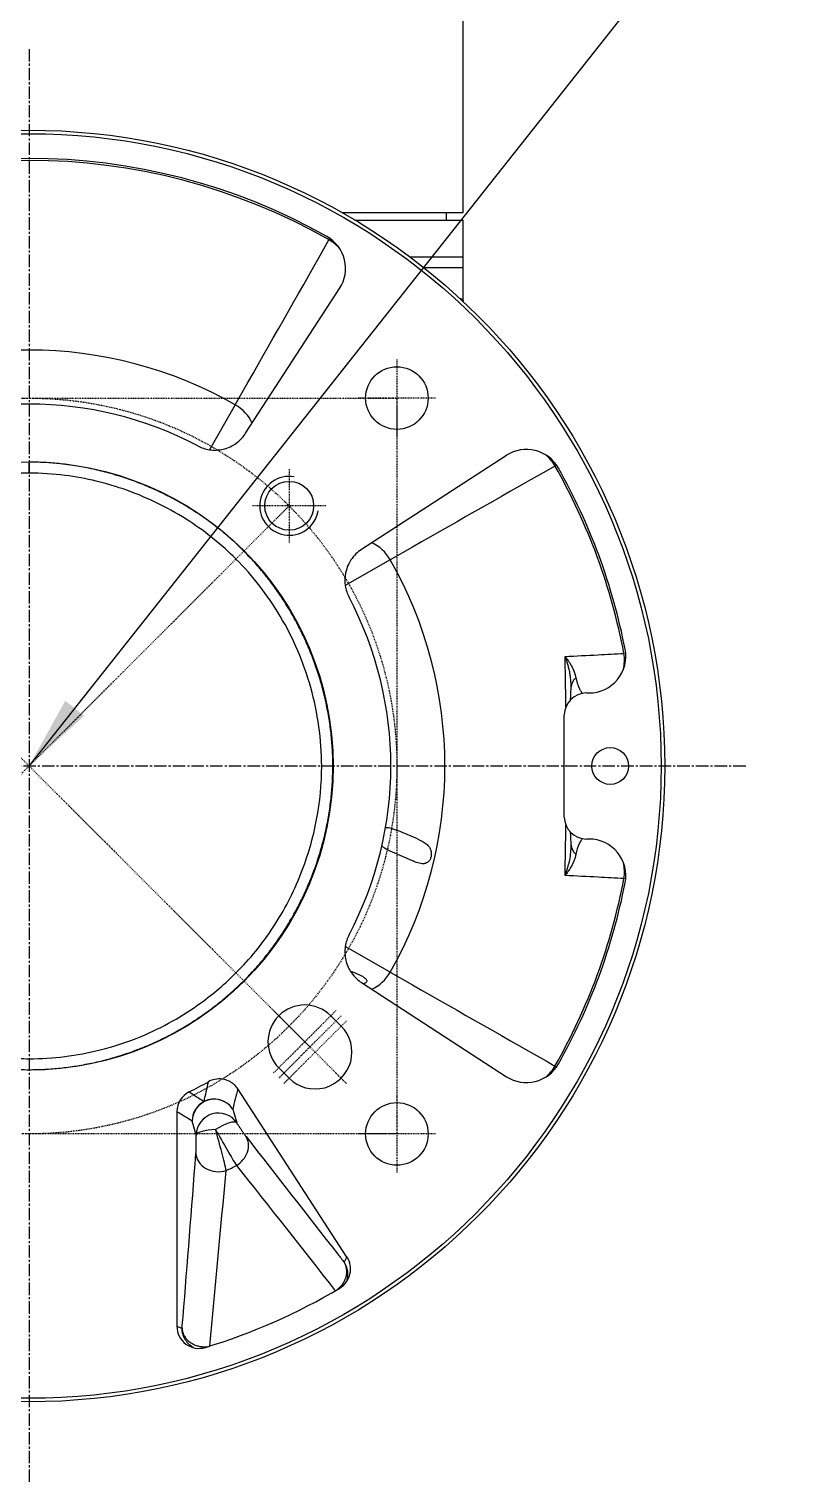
# Model space of a CAD drawing. Header units: millimetres. Extents: x 0 to 4378, y 0 to 2376.
# Drawn here: x 777.2 to 880.5, y 138.1 to 335.7 of the extents above; entities that cross this region are included whole.
import ezdxf

# ---------------------------------------------------------------- set-up
doc = ezdxf.new("R2010")
doc.units = ezdxf.units.MM
doc.header["$LTSCALE"] = 0.2
doc.linetypes.add('CENTER2', pattern=[1.125, 0.75, -0.125, 0.125, -0.125])
doc.layers.add('02_Center Line', color=1, linetype='CENTER2')
doc.layers.add('05_Section Line', color=3, linetype='Continuous')
doc.styles.add('Rainbow-5.0 Style', font='malgunsl.ttf')
doc.dimstyles.new('Rainbow-5.0 Style', dxfattribs={"dimtxt": 4, "dimasz": 2.5, "dimexe": 1, "dimexo": 1, "dimgap": 1, "dimtad": 1, "dimdsep": 46, "dimtxsty": 'Rainbow-5.0 Style', "dimcen": 0, "dimclrd": 251, "dimclre": 251, "dimclrt": 7, "dimazin": 3, "dimtp": 0.1, "dimtm": 0.1, "dimtfac": 0.61, "dimtmove": 0, "dimatfit": 3, "dimfxl": 1, "dimlwd": -1, "dimlwe": -1, "dimarcsym": 1})

# ---------------------------------------------------------------- blocks, each defined once
blk = doc.blocks.new('A$C1c3fed7d')
for p, q in [((59, 75.2), (59, 148.4)), ((42.57, 75.2), (59, 75.2)), ((56.7, 75.2), (56.71, 74.2)), ((44.29, 74.2), (59, 74.2)), ((59, 63.14), (59, 74.2)), ((40.77, 71.49), (40.9, 71.7)), ((39.47, 69.2), (39.47, 69.2)), ((51.75, 69.2), (59, 69.2)), ((38.62, 67.7), (38.62, 67.7)), ((59, 67.7), (53.7, 67.7)), ((29.44, 45.21), (42.22, 64.89)), ((28.03, 49.09), (29.76, 52.14)), ((28.03, 49.09), (24.54, 42.99)), ((64.89, 42.22), (45.21, 29.44)), ((0, 39.8), (0, 41.27)), ((71.7, 40.9), (71.49, 40.77)), ((59, 33.67), (59, 33.67)), ((52.14, 29.76), (49.09, 28.03)), ((49.09, 28.03), (42.99, 24.54)), ((72.87, 14.89), (72.87, 14.89)), ((81.1, 15.33), (80.87, 15.29)), ((75.76, 9.93), (76.12, 9.93)), ((72.76, -6.93), (72.76, 6.93)), ((52.79, -9.91), (50.01, -8.73)), ((52.14, -12.9), (49.39, -11.73)), ((76.12, -9.93), (75.76, -9.93)), ((72.87, -14.89), (72.87, -14.89)), ((81.1, -15.33), (80.87, -15.29)), ((49.09, -28.03), (42.99, -24.54)), ((45.21, -29.44), (64.89, -42.22)), ((49.09, -28.03), (52.14, -29.76)), ((41.01, -33.94), (42.43, -35.36)), ((0, -39.78), (0, -41.27)), ((35.36, -42.43), (33.94, -41.01)), ((71.49, -40.77), (71.7, -40.9)), ((43.21, -66.73), (28.37, -43.89)), ((20.1, -46.98), (20.1, -76.14)), ((27.68, -46.62), (28.24, -48.49)), ((22.73, -50.12), (22.17, -48.25))]:
    blk.add_line(p, q)
for centre, radius in [((0, 0), 86.41), ((0, 0), 85.93), ((50, 50), 4.25), ((0, 0), 41.33), ((35.36, 35.36), 3.32), ((79, 0), 2.5), ((50, -50), 4.25)]:
    blk.add_circle(centre, radius)
for centre, radius, start, end in [((0, 0), 82.3, 60.3017, 119.6983), ((0, 0), 82.57, 60.6416, 119.3584), ((0, 0), 56.53, 60.2785, 119.7215), ((0, 0), 49.18, 62.218, 117.782), ((0, 0), 82.3, 10.707, 29.6983), ((0, 0), 82.57, 11.0945, 29.3584), ((0, 0), 56.53, 330.2785, 29.7215), ((0, 0), 49.18, 332.218, 27.782), ((0, 0), 82.3, 330.3017, 349.293), ((0, 0), 82.57, 330.6416, 348.9055), ((37.48, -37.48), 5, 45, 225), ((38.89, -38.89), 5, 225, 45), ((0, 0), 49.35, 296.1848, 299.6044), ((0, 0), 59, 300.2906, 300.2911), ((0, 0), 61.17, 295.9906, 297.4405), ((0, 0), 82.57, 286.887, 300.7569)]:
    blk.add_arc(centre, radius, start, end)
for centre, major_axis, ratio, start_param, end_param in [((38.02, 67.61), (-4.86, -1.2), 0.9987, 2.325071, 3.958129), ((38.65, 67.76), (4.35, -2.47), 0.858315, 1.181438, 1.570091), ((25.9, 45.37), (4.35, -2.47), 0.858315, 0.862385, 1.569744), ((67.61, 38.02), (-1.2, -4.86), 0.9987, 2.325057, 3.958114), ((67.76, 38.65), (-2.47, 4.35), 0.858315, 4.713094, 5.101748), ((45.37, 25.9), (-2.47, 4.35), 0.858315, 4.713442, 5.420801), ((76.12, 14.93), (-3.87, 3.18), 0.998493, 2.260128, 4.023079), ((76.65, 14.49), (-0.29, 4.99), 0.856423, 4.393764, 4.822954), ((76.69, 10.68), (-3, 0.09), 0.667242, 5.627391, 6.283141), ((75.76, 6.93), (2.12, -2.12), 0.998783, 2.356803, 3.926382), ((76.69, 10.68), (-3, 0.09), 0.667242, 6.283141, 6.283931), ((75.76, -6.93), (2.12, 2.12), 0.998783, 2.356803, 3.926382), ((76.69, -10.68), (-3, -0.09), 0.667242, 0.000044, 0.655795), ((76.69, -10.68), (-3, -0.09), 0.667242, 6.282612, 6.28323), ((76.12, -14.93), (-3.87, -3.18), 0.998493, 2.260107, 4.023059), ((76.65, -14.49), (-0.29, -4.99), 0.856423, 1.460231, 1.889421), ((45.37, -25.9), (-2.47, -4.35), 0.858315, 0.862385, 1.569744), ((67.61, -38.02), (1.2, -4.86), 0.9987, 5.466664, 7.099721), ((67.76, -38.65), (-2.47, -4.35), 0.858315, 1.181438, 1.570091), ((6.3, -55.56), (-15.44, -46.3), 0.289262, 1.882821, 1.942248), ((23.11, -46.98), (-2.55, 1.59), 0.9981, 5.727156, 6.839234), ((25.17, -48.25), (-2.88, -0.85), 0.983398, 3.466842, 5.990615), ((25.17, -48.25), (2.9, -0.76), 0.997501, 0.834212, 2.307381), ((25.17, -48.25), (1.56, 2.57), 0.998127, 1.02664, 2.114952), ((25.72, -50.12), (2.88, 0.85), 0.983398, 0.29257, 2.849022), ((25.17, -48.25), (2.88, 0.85), 0.983398, 0.29257, 0.292598), ((25.72, -50.12), (2.54, 1.6), 0.269071, 0.054367, 1.547297), ((25.72, -50.12), (-3, -0.04), 0.243594, 4.832803, 6.229198), ((25.68, -52.67), (-2.99, 0.23), 0.82207, 0.092047, 2.019094), ((26.22, -50.72), (-2.35, 4.13), 0.023324, 2.239246, 2.595795), ((40.7, -68.37), (-1.26, -2.73), 0.998091, 0.970147, 2.581843), ((-75.38, -48.95), (-116.89, -75.91), 0.745659, 2.264103, 2.270618), ((40.35, -69.11), (2.71, -1.28), 0.998098, 0.139769, 1.018115), ((23.11, -76.14), (-2.8, 1.1), 0.99842, 0.373637, 2.240474), ((73.91, 0), (115.41, 0), 0.745659, 4.227433, 4.234245)]:
    blk.add_ellipse(centre, major_axis=major_axis, ratio=ratio, start_param=start_param, end_param=end_param)
for points in [[(29.76, 52.14), (33.43, 58.59), (37.1, 65.04), (40.77, 71.49)], [(59, 63.2), (59, 63.18), (59, 63.16), (58.99, 63.15)], [(71.49, 40.77), (65.04, 37.1), (58.59, 33.43), (52.14, 29.76)], [(73.69, 10.77), (73.69, 10.82), (73.69, 10.87), (73.69, 10.92)], [(73.69, -10.92), (73.69, -10.87), (73.69, -10.82), (73.69, -10.77)], [(43.67, -27.87), (43.92, -27.95), (44.18, -28.05), (44.41, -28.15)], [(52.14, -29.76), (58.59, -33.43), (65.04, -37.1), (71.49, -40.77)], [(21.78, -44.29), (22.45, -44.73), (23.11, -45.16), (23.78, -45.59)], [(28.37, -43.89), (28.15, -44.81), (27.92, -45.72), (27.68, -46.62)], [(22.17, -48.25), (21.48, -47.83), (20.79, -47.41), (20.1, -46.98)], [(24.57, -78.83), (25.29, -71.05), (26.02, -63.2), (26.8, -54.98)], [(26.8, -54.98), (26.74, -54.68), (26.65, -54.3), (26.55, -53.87)], [(28.19, -54.29), (32.7, -59.97), (37.17, -65.64), (41.63, -71.31)]]:
    blk.add_open_spline(points, degree=3)
for points, knots in [([(58.55, 63.56), (58.61, 63.53), (58.67, 63.51), (58.72, 63.48), (58.73, 63.48), (58.79, 63.44), (58.84, 63.41), (58.88, 63.38), (58.88, 63.38), (58.92, 63.35), (58.95, 63.32), (58.97, 63.29), (58.97, 63.28), (58.99, 63.25), (59, 63.23), (59, 63.2)], [0.96058753, 0.96058753, 0.96058753, 0.96058753, 0.96876806, 0.96876806, 0.96963472, 0.96963472, 0.97948603, 0.97948603, 0.98025379, 0.98025379, 0.99017681, 0.99017681, 0.99078844, 0.99078844, 1, 1, 1, 1]), ([(22.92, 43.51), (23.42, 43.26), (23.96, 43.07), (25.12, 42.9), (25.77, 42.92), (27.08, 43.22), (27.66, 43.52), (28.69, 44.23), (29.14, 44.74), (29.44, 45.21)], [-0.4857124, -0.4857124, -0.4857124, -0.4857124, -0.3926757, -0.3926757, -0.2891584, -0.2891584, -0.1688163, -0.1688163, 0, 0, 0, 0]), ([(0, 39.8), (-0.49, 39.8), (-0.98, 39.79), (-1.96, 39.76), (-2.46, 39.73), (-3.44, 39.65), (-3.94, 39.61), (-4.92, 39.49), (-5.42, 39.43), (-6.41, 39.28), (-6.9, 39.19), (-7.89, 39), (-8.38, 38.9), (-9.36, 38.67), (-9.85, 38.55), (-10.82, 38.28), (-11.3, 38.14), (-12.26, 37.84), (-12.74, 37.68), (-13.69, 37.35), (-14.16, 37.17), (-14.82, 36.91), (-15.02, 36.83), (-15.68, 36.56), (-16.14, 36.36), (-17.06, 35.94), (-17.51, 35.72), (-18.44, 35.25), (-18.9, 35.01), (-19.81, 34.51), (-20.24, 34.25), (-21.11, 33.73), (-21.53, 33.46), (-22.37, 32.91), (-22.79, 32.63), (-23.6, 32.05), (-24, 31.75), (-24.79, 31.14), (-25.18, 30.83), (-25.94, 30.2), (-26.31, 29.88), (-27.04, 29.22), (-27.4, 28.89), (-27.88, 28.42), (-28.01, 28.29), (-28.15, 28.16), (-28.15, 28.15), (-28.5, 27.8), (-28.84, 27.45), (-29.51, 26.73), (-29.83, 26.36), (-30.48, 25.61), (-30.79, 25.23), (-31.41, 24.45), (-31.71, 24.05), (-32.31, 23.25), (-32.59, 22.84), (-33.16, 22.01), (-33.43, 21.58), (-33.96, 20.73), (-34.22, 20.3), (-34.72, 19.42), (-34.96, 18.98), (-35.43, 18.09), (-35.65, 17.64), (-36.08, 16.74), (-36.29, 16.28), (-36.58, 15.63), (-36.66, 15.43), (-36.93, 14.77), (-37.11, 14.31), (-37.46, 13.38), (-37.62, 12.91), (-37.94, 11.96), (-38.09, 11.49), (-38.36, 10.53), (-38.49, 10.05), (-38.74, 9.08), (-38.85, 8.6), (-39.05, 7.63), (-39.15, 7.14), (-39.31, 6.16), (-39.39, 5.68), (-39.52, 4.7), (-39.58, 4.21), (-39.67, 3.24), (-39.71, 2.76), (-39.77, 1.79), (-39.78, 1.3), (-39.8, 0.55), (-39.8, 0.28), (-39.8, 0.01), (-39.8, 0.01), (-39.8, -0.48), (-39.79, -0.96), (-39.76, -1.92), (-39.73, -2.4), (-39.66, -3.36), (-39.61, -3.84), (-39.51, -4.81), (-39.44, -5.29), (-39.3, -6.26), (-39.22, -6.74), (-39.03, -7.71), (-38.94, -8.19), (-38.72, -9.14), (-38.6, -9.62), (-38.35, -10.57), (-38.22, -11.04), (-37.93, -11.98), (-37.78, -12.45), (-37.51, -13.23), (-37.39, -13.55), (-37.13, -14.26), (-36.98, -14.64), (-36.79, -15.09), (-36.77, -15.15), (-36.55, -15.68), (-36.35, -16.14), (-35.94, -17.05), (-35.72, -17.5), (-35.27, -18.4), (-35.03, -18.84), (-34.55, -19.72), (-34.3, -20.16), (-33.78, -21.02), (-33.52, -21.44), (-33.18, -21.96), (-33.12, -22.05), (-32.86, -22.44), (-32.65, -22.74), (-32.23, -23.33), (-32.02, -23.63), (-31.59, -24.2), (-31.37, -24.49), (-30.91, -25.06), (-30.68, -25.35), (-30.21, -25.9), (-29.97, -26.17), (-29.5, -26.7), (-29.26, -26.97), (-28.78, -27.48), (-28.53, -27.74), (-28.23, -28.04), (-28.19, -28.08), (-28.14, -28.13), (-28.14, -28.13), (-27.8, -28.47), (-27.45, -28.8), (-26.74, -29.45), (-26.39, -29.78), (-25.65, -30.41), (-25.28, -30.71), (-24.53, -31.32), (-24.14, -31.62), (-23.36, -32.19), (-22.97, -32.48), (-22.17, -33.03), (-21.77, -33.29), (-20.96, -33.81), (-20.54, -34.06), (-19.71, -34.55), (-19.29, -34.79), (-18.45, -35.24), (-18.03, -35.46), (-17.32, -35.81), (-17.04, -35.94), (-16.38, -36.25), (-16, -36.42), (-15.48, -36.64), (-15.35, -36.69), (-15.22, -36.75), (-14.77, -36.93), (-14.32, -37.11), (-13.42, -37.45), (-12.96, -37.61), (-12.03, -37.92), (-11.56, -38.06), (-10.62, -38.33), (-10.15, -38.46), (-9.2, -38.7), (-8.72, -38.81), (-7.76, -39.02), (-7.28, -39.11), (-6.31, -39.28), (-5.83, -39.35), (-4.86, -39.48), (-4.37, -39.54), (-3.41, -39.63), (-2.92, -39.67), (-2.1, -39.72), (-1.76, -39.74), (-0.95, -39.77), (-0.48, -39.78), (0, -39.78)], [0, 0, 0, 0, 0.011773, 0.011773, 0.023666, 0.023666, 0.035657, 0.035657, 0.047754, 0.047754, 0.059886, 0.059886, 0.072025, 0.072025, 0.084144, 0.084144, 0.096183, 0.096183, 0.108151, 0.108151, 0.119985, 0.119985, 0.125, 0.125, 0.136827, 0.136827, 0.148771, 0.148771, 0.161424, 0.161424, 0.173547, 0.173547, 0.185688, 0.185688, 0.197819, 0.197819, 0.209912, 0.209912, 0.221906, 0.221906, 0.233821, 0.233821, 0.2456, 0.2456, 0.25, 0.25, 0.250085, 0.250085, 0.261855, 0.261855, 0.273743, 0.273743, 0.28573, 0.28573, 0.297821, 0.297821, 0.309947, 0.309947, 0.322079, 0.322079, 0.33419, 0.33419, 0.34622, 0.34622, 0.358178, 0.358178, 0.370002, 0.370002, 0.375, 0.375, 0.386696, 0.386696, 0.398504, 0.398504, 0.410403, 0.410403, 0.422383, 0.422383, 0.43438, 0.43438, 0.446367, 0.446367, 0.458317, 0.458317, 0.470167, 0.470167, 0.48194, 0.48194, 0.493571, 0.493571, 0.5, 0.5, 0.500107, 0.500107, 0.511587, 0.511587, 0.523187, 0.523187, 0.53493, 0.53493, 0.546735, 0.546735, 0.558577, 0.558577, 0.57043, 0.57043, 0.582245, 0.582245, 0.594013, 0.594013, 0.605671, 0.605671, 0.613659, 0.613659, 0.623498, 0.623498, 0.625, 0.625, 0.636768, 0.636768, 0.648656, 0.648656, 0.660669, 0.660669, 0.672727, 0.672727, 0.684805, 0.684805, 0.6875, 0.6875, 0.696296, 0.696296, 0.70508, 0.70508, 0.713835, 0.713835, 0.722876, 0.722876, 0.731485, 0.731485, 0.740024, 0.740024, 0.74845, 0.74845, 0.75, 0.75, 0.750022, 0.750022, 0.761389, 0.761389, 0.772873, 0.772873, 0.78449, 0.78449, 0.796159, 0.796159, 0.807855, 0.807855, 0.819551, 0.819551, 0.831196, 0.831196, 0.842787, 0.842787, 0.854265, 0.854265, 0.861628, 0.861628, 0.871614, 0.871614, 0.875, 0.875, 0.875, 0.886491, 0.886491, 0.898109, 0.898109, 0.909874, 0.909874, 0.9217, 0.9217, 0.93356, 0.93356, 0.945424, 0.945424, 0.95724, 0.95724, 0.969002, 0.969002, 0.980646, 0.980646, 0.988719, 0.988719, 1, 1, 1, 1]), ([(41.3, 0), (41.3, 0.74), (41.28, 1.48), (41.24, 2.22), (41.19, 2.96), (41.13, 3.7), (41.05, 4.44), (40.97, 5.17), (40.87, 5.91), (40.75, 6.64), (40.62, 7.37), (40.48, 8.1), (40.32, 8.82), (40.16, 9.54), (39.98, 10.26), (39.78, 10.97), (39.58, 11.69), (39.37, 12.39), (39.13, 13.1), (38.9, 13.8), (38.64, 14.49), (38.37, 15.18), (38.1, 15.87), (37.8, 16.55), (37.5, 17.22), (37.19, 17.9), (36.86, 18.56), (36.52, 19.22), (36.18, 19.87), (35.81, 20.52), (35.44, 21.16), (35.06, 21.79), (34.66, 22.42), (34.25, 23.04), (33.84, 23.65), (33.41, 24.26), (32.97, 24.85), (32.53, 25.44), (32.07, 26.02), (31.59, 26.59), (31.12, 27.16), (30.63, 27.71), (30.12, 28.25), (29.82, 28.57), (29.51, 28.89), (29.2, 29.2), (28.68, 29.73), (28.14, 30.24), (27.59, 30.73), (27.03, 31.23), (26.47, 31.7), (25.89, 32.17), (25.31, 32.63), (24.72, 33.08), (24.11, 33.51), (23.51, 33.94), (22.89, 34.36), (22.27, 34.75), (21.64, 35.15), (21.01, 35.53), (20.36, 35.9), (19.71, 36.26), (19.06, 36.61), (18.39, 36.94), (17.73, 37.27), (17.06, 37.58), (16.38, 37.87), (15.7, 38.17), (15.01, 38.44), (14.31, 38.7), (13.62, 38.96), (12.92, 39.2), (12.21, 39.42), (11.5, 39.64), (10.79, 39.84), (10.07, 40.02), (9.35, 40.21), (8.63, 40.37), (7.9, 40.52), (7.17, 40.66), (6.44, 40.79), (5.71, 40.89), (4.97, 40.99), (4.24, 41.08), (3.5, 41.14), (2.76, 41.21), (2.02, 41.25), (1.28, 41.28), (0.85, 41.29), (0.43, 41.3), (0, 41.3)], [0.0000001, 0.0000001, 0.0000001, 0.0000001, 0.034248, 0.034248, 0.034248, 0.0684903, 0.0684903, 0.0684903, 0.1027467, 0.1027467, 0.1027467, 0.1370144, 0.1370144, 0.1370144, 0.1712906, 0.1712906, 0.1712906, 0.2055726, 0.2055726, 0.2055726, 0.2398577, 0.2398577, 0.2398577, 0.2741433, 0.2741433, 0.2741433, 0.3084251, 0.3084251, 0.3084251, 0.3427009, 0.3427009, 0.3427009, 0.3769682, 0.3769682, 0.3769682, 0.4112193, 0.4112193, 0.4112193, 0.4454578, 0.4454578, 0.4454578, 0.4796749, 0.4796749, 0.4796749, 0.5000112, 0.5000112, 0.5000112, 0.5342805, 0.5342805, 0.5342805, 0.5685681, 0.5685681, 0.5685681, 0.6028711, 0.6028711, 0.6028711, 0.6371866, 0.6371866, 0.6371866, 0.6715116, 0.6715116, 0.6715116, 0.7058432, 0.7058432, 0.7058432, 0.7401784, 0.7401784, 0.7401784, 0.7745145, 0.7745145, 0.7745145, 0.8088469, 0.8088469, 0.8088469, 0.8431731, 0.8431731, 0.8431731, 0.8774906, 0.8774906, 0.8774906, 0.911791, 0.911791, 0.911791, 0.9460782, 0.9460782, 0.9460782, 0.9803428, 0.9803428, 0.9803428, 1, 1, 1, 1]), ([(0, -39.78), (3.25, -39.78), (6.5, -39.37), (9.66, -38.58), (11.55, -38.11), (13.41, -37.49), (15.22, -36.75), (18.13, -35.54), (20.89, -33.99), (23.43, -32.13), (25.1, -30.92), (26.67, -29.58), (28.13, -28.12), (30.03, -26.23), (31.72, -24.15), (33.19, -21.91), (34.69, -19.62), (35.96, -17.17), (36.96, -14.62), (37.91, -12.24), (38.62, -9.76), (39.09, -7.25), (39.54, -4.86), (39.78, -2.43), (39.78, 0), (39.77, 3.6), (39.26, 7.2), (38.29, 10.66), (37.34, 14.05), (35.94, 17.33), (34.14, 20.36), (32.47, 23.18), (30.45, 25.8), (28.13, 28.13), (28.12, 28.13), (28.12, 28.14), (28.11, 28.15), (26.21, 30.05), (24.1, 31.75), (21.85, 33.22), (19.18, 34.97), (16.3, 36.4), (13.29, 37.47), (10.57, 38.44), (7.75, 39.12), (4.88, 39.49), (3.27, 39.7), (1.63, 39.8), (0, 39.8)], [0, 0, 0, 0, 0.078094, 0.078094, 0.078094, 0.125072, 0.125072, 0.125072, 0.200668, 0.200668, 0.200668, 0.250129, 0.250129, 0.250129, 0.314391, 0.314391, 0.314391, 0.380289, 0.380289, 0.380289, 0.441775, 0.441775, 0.441775, 0.500107, 0.500107, 0.500107, 0.586469, 0.586469, 0.586469, 0.671196, 0.671196, 0.671196, 0.749978, 0.749978, 0.749978, 0.750161, 0.750161, 0.750161, 0.814775, 0.814775, 0.814775, 0.891455, 0.891455, 0.891455, 0.960822, 0.960822, 0.960822, 1, 1, 1, 1]), ([(45.21, 29.44), (44.93, 29.26), (44.67, 29.05), (44.18, 28.57), (43.96, 28.3), (43.49, 27.6), (43.19, 27.01), (42.92, 25.68), (42.9, 25.07), (43.08, 23.94), (43.26, 23.41), (43.51, 22.92)], [-0.9016147, -0.9016147, -0.9016147, -0.9016147, -0.7414985, -0.7414985, -0.5731897, -0.5731897, -0.3415133, -0.3415133, -0.1650888, -0.1650888, -0.0000083, -0.0000083, -0.0000083, -0.0000083]), ([(72.87, 14.89), (74.36, 14.96), (75.86, 15.04), (77.36, 15.11), (78.53, 15.17), (79.7, 15.23), (80.87, 15.29)], [0.0000003, 0.0000003, 0.0000003, 0.0000003, 0.5614228, 0.5614228, 0.5614228, 1, 1, 1, 1]), ([(72.98, 8.06), (72.98, 8.4), (72.97, 8.74), (72.96, 9.59), (72.95, 10.1), (72.94, 11.13), (72.93, 11.65), (72.91, 12.67), (72.9, 13.18), (72.88, 14.09), (72.87, 14.49), (72.87, 14.89)], [0.7688278, 0.7688278, 0.7688278, 0.7688278, 0.8030493, 0.8030493, 0.8552269, 0.8552269, 0.9074454, 0.9074454, 0.9594617, 0.9594617, 0.9999916, 0.9999916, 0.9999916, 0.9999916]), ([(72.87, 14.89), (73.01, 14.71), (73.17, 14.5), (73.42, 14.13), (73.5, 14.01), (73.66, 13.73), (73.73, 13.61), (74.2, 12.7), (74.31, 12.2), (74.35, 11.97)], [0.0000012, 0.0000012, 0.0000012, 0.0000012, 0.25, 0.25, 0.375, 0.375, 0.5, 0.5, 1, 1, 1, 1]), ([(73.69, 10.92), (73.69, 10.93), (73.69, 10.95), (73.69, 10.96), (73.69, 11.06), (73.68, 11.16), (73.68, 11.26), (73.67, 11.37), (73.67, 11.48), (73.66, 11.6), (73.65, 11.71), (73.63, 11.83), (73.62, 11.95), (73.61, 12.02), (73.6, 12.09), (73.59, 12.16), (73.58, 12.25), (73.57, 12.34), (73.55, 12.43), (73.55, 12.44), (73.55, 12.45), (73.54, 12.46), (73.54, 12.48), (73.54, 12.5), (73.53, 12.52), (73.53, 12.55), (73.53, 12.57), (73.52, 12.59), (73.52, 12.61), (73.52, 12.63), (73.51, 12.65), (73.51, 12.67), (73.5, 12.69), (73.5, 12.72), (73.49, 12.74), (73.49, 12.76), (73.49, 12.78), (73.46, 12.89), (73.44, 13), (73.42, 13.1), (73.39, 13.21), (73.37, 13.31), (73.35, 13.4), (73.32, 13.5), (73.3, 13.59), (73.27, 13.68), (73.25, 13.77), (73.22, 13.86), (73.2, 13.94), (73.17, 14.02), (73.15, 14.09), (73.13, 14.16), (73.1, 14.24), (73.08, 14.3), (73.06, 14.36), (73.04, 14.43), (73.02, 14.48), (73, 14.53), (72.98, 14.58), (72.97, 14.63), (72.95, 14.67), (72.93, 14.71), (72.92, 14.75), (72.91, 14.78), (72.9, 14.81), (72.89, 14.83), (72.88, 14.85), (72.87, 14.87), (72.87, 14.88), (72.87, 14.89)], [0.072453, 0.072453, 0.072453, 0.072453, 0.0834623, 0.0834623, 0.0834623, 0.1667312, 0.1667312, 0.1667312, 0.25, 0.25, 0.25, 0.3312419, 0.3312419, 0.3312419, 0.375, 0.375, 0.375, 0.4318451, 0.4318451, 0.4318451, 0.4375, 0.4375, 0.4375, 0.4514593, 0.4514593, 0.4514593, 0.4657377, 0.4657377, 0.4657377, 0.4792829, 0.4792829, 0.4792829, 0.4912918, 0.4912918, 0.4912918, 0.5, 0.5, 0.5, 0.5434157, 0.5434157, 0.5434157, 0.5876574, 0.5876574, 0.5876574, 0.6326806, 0.6326806, 0.6326806, 0.6787295, 0.6787295, 0.6787295, 0.7252616, 0.7252616, 0.7252616, 0.7721533, 0.7721533, 0.7721533, 0.8192798, 0.8192798, 0.8192798, 0.8665337, 0.8665337, 0.8665337, 0.9137517, 0.9137517, 0.9137517, 0.9607576, 0.9607576, 0.9607576, 0.9993237, 0.9993237, 0.9993237, 0.9993237]), ([(74.35, 11.97), (74.36, 11.91), (74.38, 11.85), (74.4, 11.73), (74.42, 11.67), (74.44, 11.55), (74.46, 11.49), (74.49, 11.4), (74.5, 11.35), (74.52, 11.26), (74.54, 11.22), (74.57, 11.12), (74.59, 11.07), (74.62, 10.97), (74.64, 10.92), (74.67, 10.83), (74.69, 10.8), (74.71, 10.74), (74.71, 10.73), (74.73, 10.7), (74.73, 10.69), (74.74, 10.68), (74.74, 10.67), (74.74, 10.66), (74.74, 10.66), (74.74, 10.66), (74.74, 10.66), (74.74, 10.66), (74.75, 10.65), (74.75, 10.64), (74.76, 10.62), (74.76, 10.61), (74.77, 10.6), (74.77, 10.59), (74.78, 10.59), (74.78, 10.58), (74.78, 10.58), (74.78, 10.58), (74.8, 10.54), (74.82, 10.49), (74.87, 10.4), (74.89, 10.36), (74.94, 10.27), (74.97, 10.22), (75.02, 10.14), (75.05, 10.1), (75.09, 10.03), (75.12, 10), (75.15, 9.96), (75.16, 9.94), (75.18, 9.92), (75.19, 9.91), (75.2, 9.9), (75.2, 9.9), (75.21, 9.89), (75.21, 9.89), (75.21, 9.89), (75.21, 9.89), (75.21, 9.89), (75.21, 9.89), (75.21, 9.88), (75.21, 9.88), (75.22, 9.88)], [0, 0, 0, 0, 0.0312866, 0.0312866, 0.0615933, 0.0615933, 0.0911449, 0.0911449, 0.113218, 0.113218, 0.1378916, 0.1378916, 0.1657933, 0.1657933, 0.1933725, 0.1933725, 0.2143573, 0.2143573, 0.2248497, 0.2248497, 0.2300959, 0.2300959, 0.232719, 0.2340836, 0.2340836, 0.2344031, 0.2344031, 0.2353421, 0.2353421, 0.2400937, 0.2400937, 0.2451141, 0.2451141, 0.2488619, 0.2488619, 0.2499893, 0.2499893, 0.2502114, 0.2502114, 0.2938574, 0.2938574, 0.3351851, 0.3351851, 0.381652, 0.381652, 0.4194368, 0.4194368, 0.4522068, 0.4522068, 0.4685919, 0.4685919, 0.4767844, 0.4767844, 0.4808806, 0.4808806, 0.4843383, 0.4843383, 0.4845568, 0.4845568, 0.4849769, 0.4849769, 0.4864269, 0.4864269, 0.4864269, 0.4864269]), ([(73.61, 9.03), (73.63, 9.21), (73.64, 9.42), (73.66, 9.97), (73.68, 10.35), (73.69, 10.77)], [1.2312753, 1.2312753, 1.2312753, 1.2312753, 1.3481574, 1.3481574, 1.5217315, 1.5217315, 1.5217315, 1.5217315]), ([(-41.3, 0), (-41.3, -0.74), (-41.28, -1.48), (-41.24, -2.22), (-41.19, -2.95), (-41.13, -3.69), (-41.05, -4.43), (-40.97, -5.16), (-40.87, -5.89), (-40.75, -6.62), (-40.63, -7.35), (-40.49, -8.08), (-40.33, -8.8), (-40.17, -9.52), (-39.99, -10.24), (-39.79, -10.95), (-39.59, -11.66), (-39.38, -12.37), (-39.14, -13.07), (-38.91, -13.77), (-38.65, -14.46), (-38.38, -15.15), (-38.11, -15.83), (-37.82, -16.51), (-37.51, -17.19), (-37.21, -17.86), (-36.88, -18.52), (-36.54, -19.18), (-36.2, -19.83), (-35.84, -20.48), (-35.46, -21.11), (-35.09, -21.75), (-34.69, -22.37), (-34.28, -22.99), (-33.87, -23.6), (-33.45, -24.21), (-33, -24.8), (-32.56, -25.39), (-32.1, -25.97), (-31.63, -26.53), (-31.15, -27.1), (-30.66, -27.65), (-30.16, -28.19), (-29.84, -28.53), (-29.52, -28.86), (-29.19, -29.19), (-28.68, -29.7), (-28.15, -30.19), (-27.62, -30.68), (-27.08, -31.16), (-26.53, -31.63), (-25.96, -32.08), (-25.4, -32.54), (-24.82, -32.98), (-24.24, -33.4), (-23.65, -33.82), (-23.06, -34.23), (-22.45, -34.63), (-21.84, -35.02), (-21.23, -35.4), (-20.6, -35.76), (-19.97, -36.12), (-19.34, -36.46), (-18.69, -36.79), (-18.05, -37.12), (-17.39, -37.43), (-16.73, -37.72), (-16.42, -37.86), (-16.11, -38), (-15.79, -38.13), (-15.13, -38.4), (-14.47, -38.66), (-13.8, -38.89), (-13.13, -39.13), (-12.45, -39.35), (-11.77, -39.56), (-11.08, -39.76), (-10.39, -39.94), (-9.7, -40.11), (-9.01, -40.28), (-8.31, -40.43), (-7.61, -40.56), (-6.91, -40.69), (-6.21, -40.8), (-5.5, -40.9), (-4.8, -40.99), (-4.09, -41.07), (-3.38, -41.13), (-2.67, -41.19), (-1.96, -41.23), (-1.24, -41.25), (-0.83, -41.26), (-0.41, -41.27), (0, -41.27)], [0, 0, 0, 0, 0.034154, 0.034154, 0.034154, 0.068323, 0.068323, 0.068323, 0.102505, 0.102505, 0.102505, 0.136697, 0.136697, 0.136697, 0.170897, 0.170897, 0.170897, 0.205103, 0.205103, 0.205103, 0.239312, 0.239312, 0.239312, 0.273522, 0.273522, 0.273522, 0.307729, 0.307729, 0.307729, 0.341931, 0.341931, 0.341931, 0.376126, 0.376126, 0.376126, 0.410307, 0.410307, 0.410307, 0.444477, 0.444477, 0.444477, 0.478628, 0.478628, 0.478628, 0.49999, 0.49999, 0.49999, 0.533443, 0.533443, 0.533443, 0.566889, 0.566889, 0.566889, 0.60034, 0.60034, 0.60034, 0.633795, 0.633795, 0.633795, 0.667257, 0.667257, 0.667257, 0.700722, 0.700722, 0.700722, 0.734192, 0.734192, 0.734192, 0.75, 0.75, 0.75, 0.782979, 0.782979, 0.782979, 0.815954, 0.815954, 0.815954, 0.848926, 0.848926, 0.848926, 0.881897, 0.881897, 0.881897, 0.914867, 0.914867, 0.914867, 0.947837, 0.947837, 0.947837, 0.980809, 0.980809, 0.980809, 1, 1, 1, 1]), ([(0, -41.27), (0.71, -41.27), (1.42, -41.25), (2.13, -41.21), (2.84, -41.18), (3.55, -41.12), (4.26, -41.05), (4.97, -40.97), (5.67, -40.88), (6.38, -40.77), (7.08, -40.66), (7.78, -40.53), (8.48, -40.39), (9.17, -40.24), (9.87, -40.08), (10.55, -39.9), (11.24, -39.71), (11.92, -39.51), (12.6, -39.3), (13.28, -39.08), (13.95, -38.85), (14.62, -38.59), (15.01, -38.45), (15.4, -38.29), (15.79, -38.13), (16.46, -37.85), (17.12, -37.56), (17.78, -37.24), (18.43, -36.93), (19.08, -36.6), (19.71, -36.26), (20.35, -35.91), (20.98, -35.55), (21.59, -35.17), (22.21, -34.79), (22.82, -34.39), (23.41, -33.98), (24.01, -33.57), (24.6, -33.14), (25.17, -32.7), (25.75, -32.26), (26.31, -31.81), (26.86, -31.34), (27.41, -30.87), (27.95, -30.38), (28.48, -29.88), (28.72, -29.65), (28.96, -29.42), (29.19, -29.19), (29.72, -28.67), (30.23, -28.13), (30.72, -27.58), (31.21, -27.03), (31.69, -26.47), (32.16, -25.89), (32.62, -25.32), (33.06, -24.73), (33.5, -24.13), (33.93, -23.53), (34.34, -22.91), (34.74, -22.29), (35.14, -21.67), (35.52, -21.03), (35.88, -20.39), (36.24, -19.75), (36.59, -19.1), (36.92, -18.43), (37.25, -17.77), (37.56, -17.1), (37.85, -16.42), (38.15, -15.75), (38.42, -15.06), (38.68, -14.37), (38.94, -13.68), (39.18, -12.98), (39.4, -12.27), (39.62, -11.57), (39.82, -10.86), (40.01, -10.14), (40.19, -9.43), (40.35, -8.71), (40.5, -7.98), (40.64, -7.26), (40.77, -6.53), (40.88, -5.8), (40.98, -5.07), (41.07, -4.33), (41.13, -3.6), (41.2, -2.86), (41.25, -2.12), (41.27, -1.38), (41.29, -0.92), (41.3, -0.46), (41.3, 0)], [0, 0, 0, 0, 0.032925, 0.032925, 0.032925, 0.065849, 0.065849, 0.065849, 0.098771, 0.098771, 0.098771, 0.131693, 0.131693, 0.131693, 0.164619, 0.164619, 0.164619, 0.197546, 0.197546, 0.197546, 0.230477, 0.230477, 0.230477, 0.25, 0.25, 0.25, 0.283534, 0.283534, 0.283534, 0.317064, 0.317064, 0.317064, 0.350589, 0.350589, 0.350589, 0.384109, 0.384109, 0.384109, 0.417624, 0.417624, 0.417624, 0.451133, 0.451133, 0.451133, 0.484636, 0.484636, 0.484636, 0.5, 0.5, 0.5, 0.534158, 0.534158, 0.534158, 0.568331, 0.568331, 0.568331, 0.602518, 0.602518, 0.602518, 0.636715, 0.636715, 0.636715, 0.67092, 0.67092, 0.67092, 0.705131, 0.705131, 0.705131, 0.739345, 0.739345, 0.739345, 0.773561, 0.773561, 0.773561, 0.807774, 0.807774, 0.807774, 0.841981, 0.841981, 0.841981, 0.876182, 0.876182, 0.876182, 0.910369, 0.910369, 0.910369, 0.944544, 0.944544, 0.944544, 0.978701, 0.978701, 0.978701, 1, 1, 1, 1]), ([(48.47, -8.35), (48.55, -8.34), (48.63, -8.34), (48.93, -8.36), (49.17, -8.42), (49.62, -8.58), (49.81, -8.65), (50.01, -8.73)], [0.1922318, 0.1922318, 0.1922318, 0.1922318, 0.217781, 0.217781, 0.284986, 0.284986, 0.3282537, 0.3282537, 0.3282537, 0.3282537]), ([(72.87, -14.89), (72.88, -14.27), (72.89, -13.65), (72.91, -12.45), (72.93, -11.87), (72.94, -10.72), (72.95, -10.15), (72.97, -9.08), (72.98, -8.57), (72.98, -8.06)], [0.0000084, 0.0000084, 0.0000084, 0.0000084, 0.0623962, 0.0623962, 0.1209627, 0.1209627, 0.1787104, 0.1787104, 0.2301328, 0.2301328, 0.2301328, 0.2301328]), ([(73.69, -10.77), (73.67, -10.21), (73.65, -9.73), (73.63, -9.22), (73.62, -9.12), (73.61, -9.03)], [0, 0, 0, 0, 0.2312307, 0.2312307, 0.2900974, 0.2900974, 0.2900974, 0.2900974]), ([(49.39, -11.73), (48.97, -11.55), (48.6, -11.37), (48.18, -11.06), (48.07, -10.97), (47.97, -10.86)], [1.3552864, 1.3552864, 1.3552864, 1.3552864, 1.4709626, 1.4709626, 1.5173777, 1.5173777, 1.5173777, 1.5173777]), ([(52.79, -9.91), (53.25, -10.11), (53.66, -10.31), (54.17, -10.71), (54.31, -10.87), (54.5, -11.17), (54.57, -11.3), (54.65, -11.58), (54.68, -11.74), (54.68, -11.99), (54.68, -12.09), (54.66, -12.21), (54.66, -12.24), (54.65, -12.28), (54.65, -12.3), (54.64, -12.33), (54.64, -12.34), (54.63, -12.37), (54.62, -12.39), (54.61, -12.44), (54.6, -12.47), (54.55, -12.63), (54.48, -12.76), (54.34, -12.95), (54.27, -13.03), (54.1, -13.16), (54, -13.21), (53.74, -13.29), (53.59, -13.3), (53.2, -13.27), (52.95, -13.2), (52.49, -13.04), (52.32, -12.97), (52.14, -12.9)], [0.5286743, 0.5286743, 0.5286743, 0.5286743, 0.6543714, 0.6543714, 0.7296408, 0.7296408, 0.7809419, 0.7809419, 0.8304763, 0.8304763, 0.8594594, 0.8594594, 0.8676588, 0.8676588, 0.8723409, 0.8723409, 0.876348, 0.876348, 0.8811769, 0.8811769, 0.8901797, 0.8901797, 0.9293096, 0.9293096, 0.9599875, 0.9599875, 0.996758, 0.996758, 1.0459862, 1.0459862, 1.1160906, 1.1160906, 1.1564769, 1.1564769, 1.1564769, 1.1564769]), ([(72.87, -14.89), (72.9, -14.79), (72.99, -14.56), (73.17, -14.04), (73.23, -13.83), (73.33, -13.47), (73.37, -13.34), (73.43, -13.07), (73.47, -12.89), (73.64, -12.03), (73.69, -11.41), (73.69, -10.92)], [0.0004134, 0.0004134, 0.0004134, 0.0004134, 0.25, 0.25, 0.375, 0.375, 0.4375, 0.4375, 0.5, 0.5, 0.9269217, 0.9269217, 0.9269217, 0.9269217]), ([(75.22, -9.88), (75.13, -9.97), (75.06, -10.08), (74.95, -10.25), (74.91, -10.32), (74.86, -10.42), (74.83, -10.46), (74.81, -10.51), (74.79, -10.55), (74.79, -10.55), (74.59, -10.99), (74.45, -11.48), (74.35, -11.98)], [0.5145984, 0.5145984, 0.5145984, 0.5145984, 0.625, 0.625, 0.6875, 0.6875, 0.71875, 0.734375, 0.734375, 0.75, 0.75, 1, 1, 1, 1]), ([(74.35, -11.98), (74.34, -12), (74.34, -12.03), (74.33, -12.07), (74.32, -12.1), (74.31, -12.14), (74.3, -12.18), (74.29, -12.22), (74.28, -12.27), (74.27, -12.31), (74.25, -12.36), (74.24, -12.42), (74.22, -12.47), (74.22, -12.49), (74.21, -12.5), (74.21, -12.51), (74.19, -12.57), (74.17, -12.64), (74.14, -12.71), (74.12, -12.78), (74.09, -12.84), (74.06, -12.92), (74.05, -12.95), (74.03, -12.98), (74.02, -13.02), (74.01, -13.05), (73.99, -13.08), (73.98, -13.11), (73.96, -13.15), (73.95, -13.18), (73.93, -13.21), (73.92, -13.24), (73.9, -13.28), (73.88, -13.31), (73.87, -13.34), (73.85, -13.38), (73.84, -13.41), (73.83, -13.41), (73.83, -13.42), (73.82, -13.43), (73.78, -13.51), (73.74, -13.59), (73.69, -13.67), (73.65, -13.75), (73.6, -13.82), (73.56, -13.9), (73.51, -13.97), (73.47, -14.05), (73.42, -14.12), (73.37, -14.2), (73.32, -14.27), (73.27, -14.34), (73.23, -14.41), (73.18, -14.48), (73.13, -14.54), (73.08, -14.61), (73.03, -14.67), (72.99, -14.73), (72.94, -14.79), (72.9, -14.84), (72.87, -14.89)], [0.0000001, 0.0000001, 0.0000001, 0.0000001, 0.0586699, 0.0586699, 0.0586699, 0.1178387, 0.1178387, 0.1178387, 0.1773011, 0.1773011, 0.1773011, 0.2370347, 0.2370347, 0.2370347, 0.25, 0.25, 0.25, 0.3140205, 0.3140205, 0.3140205, 0.3736329, 0.3736329, 0.3736329, 0.3990814, 0.3990814, 0.3990814, 0.4224408, 0.4224408, 0.4224408, 0.4456672, 0.4456672, 0.4456672, 0.4691875, 0.4691875, 0.4691875, 0.4938245, 0.4938245, 0.4938245, 0.5, 0.5, 0.5, 0.5663406, 0.5663406, 0.5663406, 0.634526, 0.634526, 0.634526, 0.7046445, 0.7046445, 0.7046445, 0.7784834, 0.7784834, 0.7784834, 0.8536529, 0.8536529, 0.8536529, 0.9318081, 0.9318081, 0.9318081, 0.9999999, 0.9999999, 0.9999999, 0.9999999]), ([(80.87, -15.29), (79.7, -15.23), (78.53, -15.17), (77.36, -15.11), (75.86, -15.04), (74.36, -14.96), (72.87, -14.89)], [0, 0, 0, 0, 0.4385772, 0.4385772, 0.4385772, 1, 1, 1, 1]), ([(43.51, -22.92), (43.26, -23.42), (43.07, -23.96), (42.9, -25.12), (42.92, -25.77), (43.22, -27.08), (43.52, -27.66), (44.23, -28.69), (44.74, -29.14), (45.21, -29.44)], [-0.4857124, -0.4857124, -0.4857124, -0.4857124, -0.3926757, -0.3926757, -0.2891584, -0.2891584, -0.1688163, -0.1688163, 0, 0, 0, 0]), ([(44.41, -28.15), (44.68, -28.26), (44.96, -28.39), (45.34, -28.6), (45.46, -28.68), (45.68, -28.83), (45.77, -28.91), (45.87, -29.06), (45.89, -29.11), (45.91, -29.21), (45.91, -29.27), (45.87, -29.36), (45.83, -29.41), (45.73, -29.48), (45.67, -29.52), (45.56, -29.56), (45.5, -29.58), (45.44, -29.59)], [-0.4270385, -0.4270385, -0.4270385, -0.4270385, -0.3403483, -0.3403483, -0.2970031, -0.2970031, -0.253658, -0.253658, -0.2335886, -0.2335886, -0.2135193, -0.2135193, -0.1934499, -0.1934499, -0.1733806, -0.1733806, -0.1544914, -0.1544914, -0.1544914, -0.1544914]), ([(28.37, -43.89), (28.25, -43.69), (28.09, -43.51), (27.74, -43.17), (27.54, -43.02), (27, -42.72), (26.65, -42.6), (25.93, -42.51), (25.59, -42.52), (24.96, -42.65), (24.65, -42.76), (24.38, -42.91)], [-0.4623082, -0.4623082, -0.4623082, -0.4623082, -0.3886825, -0.3886825, -0.309479, -0.309479, -0.1929779, -0.1929779, -0.0933917, -0.0933917, 0, 0, 0, 0]), ([(29.51, -50.37), (29.49, -50.34), (29.48, -50.32), (29.45, -50.29), (29.43, -50.26), (29.41, -50.24), (29.39, -50.2), (29.37, -50.17), (29.34, -50.14), (29.32, -50.11), (29.3, -50.08), (29.27, -50.04), (29.25, -50.01), (29.22, -49.97), (29.19, -49.93), (29.16, -49.89), (29.13, -49.85), (29.1, -49.8), (29.07, -49.76), (29.04, -49.72), (29.01, -49.67), (28.98, -49.62), (28.97, -49.6), (28.95, -49.59), (28.94, -49.57), (28.93, -49.55), (28.92, -49.54), (28.91, -49.53), (28.88, -49.48), (28.85, -49.43), (28.82, -49.39), (28.79, -49.34), (28.75, -49.29), (28.72, -49.24), (28.69, -49.19), (28.66, -49.14), (28.62, -49.09), (28.6, -49.05), (28.57, -49.01), (28.54, -48.97), (28.51, -48.92), (28.48, -48.87), (28.45, -48.82), (28.42, -48.77), (28.38, -48.72), (28.35, -48.67), (28.32, -48.62), (28.29, -48.57), (28.26, -48.52), (28.25, -48.51), (28.24, -48.5), (28.24, -48.49)], [0, 0, 0, 0, 0.0661312, 0.0661312, 0.0661312, 0.1326539, 0.1326539, 0.1326539, 0.1995434, 0.1995434, 0.1995434, 0.2596489, 0.2596489, 0.2596489, 0.3303012, 0.3303012, 0.3303012, 0.4007906, 0.4007906, 0.4007906, 0.4706805, 0.4706805, 0.4706805, 0.499804, 0.499804, 0.499804, 0.5192589, 0.5192589, 0.5192589, 0.5872589, 0.5872589, 0.5872589, 0.6557043, 0.6557043, 0.6557043, 0.7244581, 0.7244581, 0.7244581, 0.7793818, 0.7793818, 0.7793818, 0.8475899, 0.8475899, 0.8475899, 0.9155433, 0.9155433, 0.9155433, 0.9828249, 0.9828249, 0.9828249, 1, 1, 1, 1]), ([(22.68, -52.67), (22.7, -52.39), (22.72, -51.99), (22.73, -51.08), (22.73, -50.58), (22.73, -50.12)], [0, 0, 0, 0, 0.5, 0.5, 1, 1, 1, 1]), ([(25.35, -49.4), (25.87, -50.32), (26.43, -51.31), (27.18, -52.6), (27.41, -52.99), (27.61, -53.33)], [0, 0, 0, 0, 0.5, 0.5, 0.7368276, 0.7368276, 0.7368276, 0.7368276]), ([(26.55, -53.87), (26.45, -53.45), (26.33, -52.99), (25.94, -51.5), (25.65, -50.41), (25.35, -49.4)], [0.2548625, 0.2548625, 0.2548625, 0.2548625, 0.5, 0.5, 1, 1, 1, 1]), ([(28.19, -54.29), (28.5, -54.1), (28.81, -53.85), (29.08, -53.54), (29.35, -53.23), (29.56, -52.86), (29.69, -52.48), (29.69, -52.47), (29.7, -52.47), (29.7, -52.46), (29.83, -52.08), (29.87, -51.68), (29.83, -51.32), (29.83, -51.32), (29.83, -51.31), (29.83, -51.3), (29.79, -50.95), (29.67, -50.63), (29.51, -50.37)], [0, 0, 0, 0, 0.25, 0.25, 0.25, 0.5, 0.5, 0.5, 0.503004, 0.503004, 0.503004, 0.75, 0.75, 0.75, 0.754506, 0.754506, 0.754506, 1, 1, 1, 1]), ([(29.51, -50.37), (33.67, -55.7), (37.82, -61.02), (42.26, -66.71), (42.56, -67.09), (42.86, -67.48)], [0.204142, 0.204142, 0.204142, 0.204142, 0.795858, 0.795858, 0.8387852, 0.8387852, 0.8387852, 0.8387852]), ([(20.8, -76.41), (20.84, -75.89), (20.89, -75.37), (21.52, -67.6), (22.1, -60.27), (22.68, -52.67)], [0.1616046, 0.1616046, 0.1616046, 0.1616046, 0.204142, 0.204142, 0.795858, 0.795858, 0.795858, 0.795858]), ([(41.95, -71.12), (41.99, -71.08), (42.04, -71.05), (42.09, -71), (42.11, -70.99), (42.18, -70.92), (42.24, -70.86), (42.36, -70.74), (42.42, -70.68), (42.49, -70.59), (42.51, -70.57), (42.58, -70.48), (42.63, -70.41), (42.72, -70.27), (42.77, -70.19), (42.85, -70.04), (42.89, -69.96), (42.97, -69.8), (43, -69.72), (43.04, -69.6), (43.05, -69.57), (43.07, -69.53), (43.09, -69.45), (43.11, -69.36), (43.15, -69.2), (43.16, -69.12), (43.19, -68.95), (43.19, -68.87), (43.2, -68.71), (43.2, -68.63), (43.19, -68.52), (43.19, -68.49), (43.18, -68.38), (43.17, -68.3), (43.14, -68.15), (43.12, -68.08), (43.09, -67.99), (43.09, -67.97), (43.06, -67.88), (43.03, -67.81), (43, -67.73), (42.99, -67.72), (42.96, -67.64), (42.93, -67.59), (42.89, -67.51), (42.88, -67.5), (42.86, -67.48)], [0.0842067, 0.0842067, 0.0842067, 0.0842067, 0.1206763, 0.1206763, 0.1337614, 0.1337614, 0.1871406, 0.1871406, 0.2413649, 0.2413649, 0.2597255, 0.2597255, 0.3124084, 0.3124084, 0.3663271, 0.3663271, 0.4208059, 0.4208059, 0.4756792, 0.4756792, 0.5000124, 0.5000124, 0.5000124, 0.5548182, 0.5548182, 0.609239, 0.609239, 0.6630847, 0.6630847, 0.7158911, 0.7158911, 0.7402849, 0.7402849, 0.7944441, 0.7944441, 0.847751, 0.847751, 0.8662392, 0.8662392, 0.9186663, 0.9186663, 0.9318843, 0.9318843, 0.9827033, 0.9827033, 1, 1, 1, 1]), ([(20.8, -76.41), (20.8, -76.43), (20.8, -76.45), (20.81, -76.54), (20.82, -76.6), (20.83, -76.67), (20.83, -76.68), (20.84, -76.75), (20.85, -76.82), (20.88, -76.91), (20.89, -76.94), (20.92, -77.04), (20.94, -77.1), (21, -77.24), (21.03, -77.31), (21.08, -77.42), (21.11, -77.46), (21.18, -77.57), (21.22, -77.63), (21.31, -77.76), (21.36, -77.82), (21.47, -77.95), (21.53, -78.01), (21.66, -78.12), (21.72, -78.18), (21.86, -78.29), (21.93, -78.34), (22, -78.39), (22, -78.39), (22.08, -78.44), (22.16, -78.48), (22.32, -78.57), (22.4, -78.61), (22.56, -78.68), (22.64, -78.71), (22.81, -78.77), (22.89, -78.79), (23.06, -78.84), (23.14, -78.86), (23.31, -78.89), (23.4, -78.9), (23.57, -78.92), (23.65, -78.93), (23.79, -78.93), (23.84, -78.93), (23.98, -78.93), (24.05, -78.93), (24.17, -78.92), (24.2, -78.92), (24.27, -78.91), (24.3, -78.91), (24.33, -78.9)], [0, 0, 0, 0, 0.0178162, 0.0178162, 0.0635236, 0.0635236, 0.0698001, 0.0698001, 0.1158387, 0.1158387, 0.1362904, 0.1362904, 0.1830318, 0.1830318, 0.2305753, 0.2305753, 0.2623678, 0.2623678, 0.3084347, 0.3084347, 0.3562715, 0.3562715, 0.4041601, 0.4041601, 0.4526849, 0.4526849, 0.4997817, 0.4997817, 0.5, 0.5, 0.5487934, 0.5487934, 0.597031, 0.597031, 0.6446658, 0.6446658, 0.691192, 0.691192, 0.7373385, 0.7373385, 0.7851272, 0.7851272, 0.8320931, 0.8320931, 0.8635609, 0.8635609, 0.9097151, 0.9097151, 0.9301296, 0.9301296, 0.9502614, 0.9502614, 0.9502614, 0.9502614]), ([(22.37, -79.05), (22.35, -79.04), (22.34, -79.03), (22.32, -79.02), (22.25, -78.98), (22.18, -78.94), (22.12, -78.89), (22.09, -78.87), (22.05, -78.85), (22.02, -78.82), (21.99, -78.8), (21.96, -78.78), (21.94, -78.76), (21.92, -78.74), (21.9, -78.73), (21.88, -78.71), (21.85, -78.69), (21.83, -78.67), (21.81, -78.65), (21.79, -78.64), (21.78, -78.62), (21.76, -78.61), (21.76, -78.6), (21.75, -78.6), (21.75, -78.6), (21.7, -78.55), (21.65, -78.5), (21.6, -78.45), (21.57, -78.41), (21.54, -78.38), (21.51, -78.34), (21.49, -78.32), (21.47, -78.3), (21.45, -78.27), (21.4, -78.21), (21.36, -78.15), (21.31, -78.09), (21.31, -78.08), (21.3, -78.07), (21.3, -78.07), (21.26, -78.01), (21.23, -77.95), (21.19, -77.89), (21.17, -77.85), (21.15, -77.81), (21.12, -77.76), (21.11, -77.74), (21.1, -77.72), (21.09, -77.69), (21.06, -77.63), (21.03, -77.56), (21, -77.49), (20.97, -77.42), (20.95, -77.35), (20.93, -77.28), (20.91, -77.22), (20.9, -77.16), (20.88, -77.11), (20.88, -77.09), (20.88, -77.07), (20.87, -77.05), (20.86, -76.98), (20.84, -76.91), (20.83, -76.84), (20.83, -76.81), (20.83, -76.78), (20.82, -76.76), (20.82, -76.71), (20.81, -76.67), (20.81, -76.62), (20.8, -76.55), (20.8, -76.48), (20.8, -76.41)], [0.4310822, 0.4310822, 0.4310822, 0.4310822, 0.4417457, 0.4417457, 0.4417457, 0.4797223, 0.4797223, 0.4797223, 0.5007181, 0.5007181, 0.5007181, 0.5176846, 0.5176846, 0.5176846, 0.5301082, 0.5301082, 0.5301082, 0.5450871, 0.5450871, 0.5450871, 0.5556944, 0.5556944, 0.5556944, 0.5589039, 0.5589039, 0.5589039, 0.5938133, 0.5938133, 0.5938133, 0.6164601, 0.6164601, 0.6164601, 0.6321035, 0.6321035, 0.6321035, 0.6706275, 0.6706275, 0.6706275, 0.6752168, 0.6752168, 0.6752168, 0.7094485, 0.7094485, 0.7094485, 0.7357558, 0.7357558, 0.7357558, 0.7488599, 0.7488599, 0.7488599, 0.7886913, 0.7886913, 0.7886913, 0.8290025, 0.8290025, 0.8290025, 0.8616058, 0.8616058, 0.8616058, 0.8717519, 0.8717519, 0.8717519, 0.9135448, 0.9135448, 0.9135448, 0.929008, 0.929008, 0.929008, 0.9567724, 0.9567724, 0.9567724, 1, 1, 1, 1])]:
    blk.add_open_spline(points, degree=3, knots=knots)
at = {"layer": '02_Center Line', "ltscale": 11.288275}
for p, q in [((0, 97.43), (0, -97.43)), ((97.43, 0), (-97.43, 0))]:
    blk.add_line(p, q, dxfattribs=at)
at = {"layer": '02_Center Line'}
for p, q in [((50, 55.25), (50, 44.75)), ((55.25, 50), (44.75, 50)), ((35.36, 40.36), (35.36, 30.36)), ((-38.18, 38.18), (38.18, -38.18)), ((-35.36, -35.36), (35.36, 35.36)), ((40.36, 35.36), (30.36, 35.36)), ((43.13, -43.13), (33.23, -33.23)), ((33.23, -41.72), (41.72, -33.23)), ((42.43, -33.94), (33.94, -42.43)), ((34.65, -43.13), (43.13, -34.65)), ((50, -44.75), (50, -55.25)), ((55.25, -50), (44.75, -50))]:
    blk.add_line(p, q, dxfattribs=at)
blk.add_lwpolyline([(-50, 50), (50, 50), (50, -50), (-50, -50)], close=True, dxfattribs=at)
blk.add_circle((0, 0), 50, dxfattribs=at)
at = {"layer": '05_Section Line'}
blk.add_arc((35.36, 35.36), 4, 80, 350, dxfattribs=at)

msp = doc.modelspace()

# ---------------------------------------------------------------- block references
msp.add_blockref('A$C1c3fed7d', (777.219, 235.518))

# ---------------------------------------------------------------- leaders
at = {"annotation_type": 0, "has_hookline": 1, "hookline_direction": 0, "text_width": 205.77}
msp.add_leader([(777.219, 235.518), (900.148, 390.776), (910.148, 390.776)], dimstyle='Rainbow-5.0 Style', override={"dimscale": 4, "dimgap": 1, "dimtad": 1}, dxfattribs=at)

doc.saveas('drawing.dxf')
